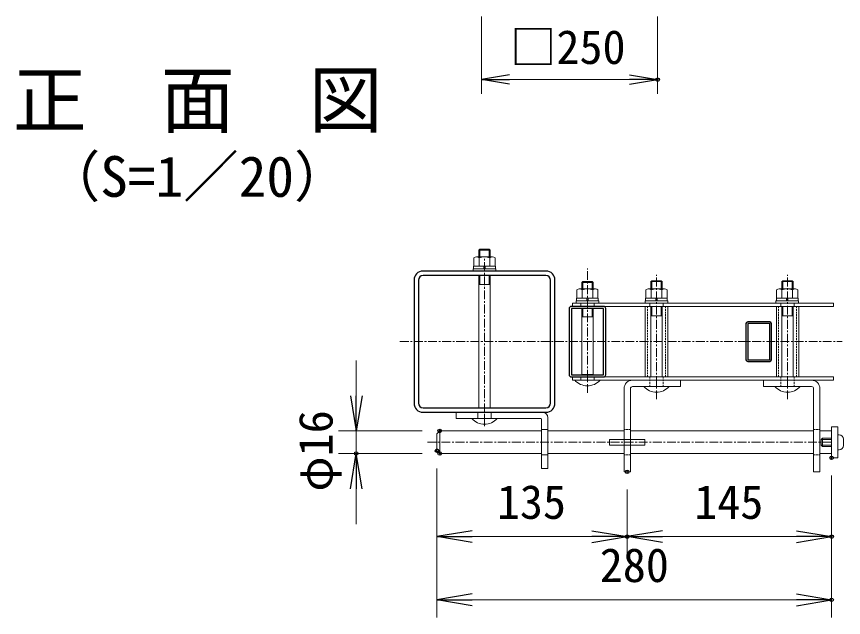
# Model space of a CAD drawing. Units: millimetres, scale not verified. Extents: x -4200 to 4200, y -2970 to 2970.
# Drawn here: x -2153 to -980, y -1894 to -1043 of the extents above; entities that cross this region are included whole.
import ezdxf
from ezdxf.enums import TextEntityAlignment as Align

# ---------------------------------------------------------------- set-up
doc = ezdxf.new("R2010")
doc.units = ezdxf.units.MM
doc.header["$LTSCALE"] = 10
doc.header["$PDMODE"] = 32
doc.header["$PDSIZE"] = 5
doc.linetypes.add('USER1', pattern=[2, 1.25, -0.25, 0.25, -0.25])
doc.linetypes.add('USER3', pattern=[0.375, 0.25, -0.125])
for name, color, linetype, lineweight in [('0-0_D-TTL-TXT', 7, 'Continuous', 25), ('0-2_D-STR1', 1, 'Continuous', 25), ('0-4_D-STR-DIM', 7, 'Continuous', 13), ('0-7_D-BMK', 2, 'USER1', 13), ('0-A_D-STR3', 3, 'Continuous', 13)]:
    doc.layers.add(name, color=color, linetype=linetype, lineweight=lineweight)
doc.layers.add('0-5_0', color=7, linetype='Continuous')
doc.layers.add('0-6_DEFPOINTS', color=7, linetype='Continuous')
doc.styles.add('ＭＳ ゴシック', font='')
doc.styles.get('ＭＳ ゴシック').set_extended_font_data('MS Gothic')

# ---------------------------------------------------------------- blocks, each defined once
blk = doc.blocks.new('_Open')
at = {"layer": '0-5_0'}
blk.add_line((-10, 1.667), (0, 0), dxfattribs=at)
blk.add_lwpolyline([(-10, -1.667), (0, 0), (-10, 0)], dxfattribs=at)

msp = doc.modelspace()

# ---------------------------------------------------------------- linework, layer by layer
at = {"layer": '0-2_D-STR1'}
for p, q in [((-1402.12, -1403.36), (-1576.52, -1403.36)), ((-1589.32, -1416.16), (-1589.32, -1590.56)), ((-1582.92, -1416.16), (-1582.92, -1590.56)), ((-1402.12, -1409.76), (-1576.52, -1409.76)), ((-1395.72, -1590.56), (-1395.72, -1416.16)), ((-1389.32, -1590.56), (-1389.32, -1416.16)), ((-1320.52, -1453.36), (-1366.12, -1453.36)), ((-1369.32, -1456.56), (-1369.32, -1550.16)), ((-1317.32, -1550.16), (-1317.32, -1456.56)), ((-1118.32, -1477.76), (-1118.32, -1528.96)), ((-1084.72, -1475.36), (-1115.92, -1475.36)), ((-1082.32, -1528.96), (-1082.32, -1477.76)), ((-1115.92, -1531.36), (-1084.72, -1531.36)), ((-1366.12, -1553.36), (-1320.52, -1553.36)), ((-1576.52, -1596.96), (-1402.12, -1596.96)), ((-1576.52, -1603.36), (-1402.12, -1603.36))]:
    msp.add_line(p, q, dxfattribs=at)
for points in [[(-1366.12, -1550.16), (-1320.52, -1550.16), (-1320.52, -1456.56), (-1366.12, -1456.56)], [(-1115.92, -1528.96), (-1084.72, -1528.96), (-1084.72, -1477.76), (-1115.92, -1477.76)]]:
    msp.add_lwpolyline(points, close=True, dxfattribs=at)
for centre, radius, start, end in [((-1576.52, -1416.16), 12.8, 90, 180), ((-1402.12, -1416.16), 12.8, 0, 90), ((-1576.52, -1416.16), 6.4, 90, 180), ((-1402.12, -1416.16), 6.4, 0, 90), ((-1366.12, -1456.56), 3.2, 90, 180), ((-1320.52, -1456.56), 3.2, 0, 90), ((-1115.92, -1477.76), 2.4, 90, 180), ((-1084.72, -1477.76), 2.4, 0, 90), ((-1115.92, -1528.96), 2.4, 180, 270), ((-1084.72, -1528.96), 2.4, 270, 0), ((-1366.12, -1550.16), 3.2, 180, 270), ((-1320.52, -1550.16), 3.2, 270, 0), ((-1576.52, -1590.56), 12.8, 180, 270), ((-1576.52, -1590.56), 6.4, 180, 270), ((-1402.12, -1590.56), 12.8, 270, 0), ((-1402.12, -1590.56), 6.4, 270, 0)]:
    msp.add_arc(centre, radius, start, end, dxfattribs=at)
at = {"layer": '0-4_D-STR-DIM'}
for p, q in [((-1493.74, -1042.58), (-1493.74, -1151.97)), ((-1243.74, -1042.58), (-1243.74, -1151.97)), ((-1453.74, -1131.97), (-1283.74, -1131.97)), ((-1671.31, -1579.96), (-1671.31, -1529.96)), ((-1577.82, -1629.96), (-1696.31, -1629.96)), ((-1671.31, -1629.96), (-1671.31, -1661.96)), ((-1577.82, -1661.96), (-1696.31, -1661.96)), ((-1556.82, -1682.96), (-1556.82, -1804.75)), ((-1556.82, -1682.96), (-1556.82, -1894.25)), ((-996.82, -1692.96), (-996.82, -1804.75)), ((-996.82, -1692.96), (-996.82, -1894.25)), ((-1671.31, -1711.96), (-1671.31, -1761.96)), ((-1286.82, -1712.96), (-1286.82, -1804.75)), ((-1286.82, -1712.96), (-1286.82, -1804.75)), ((-1506.82, -1779.75), (-1336.82, -1779.75)), ((-1236.82, -1779.75), (-1046.82, -1779.75)), ((-1506.82, -1869.25), (-1046.82, -1869.25))]:
    msp.add_line(p, q, dxfattribs=at)
at = {"layer": '0-6_DEFPOINTS'}
for p in [(-1243.74, -1131.97), (-1552.82, -1629.96), (-1671.31, -1661.96), (-1556.82, -1657.96), (-1552.82, -1661.96), (-996.82, -1667.96), (-1286.82, -1687.96), (-1286.82, -1779.75), (-996.82, -1779.75), (-996.82, -1869.25)]:
    msp.add_point(p, dxfattribs=at)
at = {"layer": '0-7_D-BMK'}
for p, q in [((-1489.32, -1623.36), (-1489.32, -1383.36)), ((-1343.32, -1575.97), (-1343.32, -1399.81)), ((-1245.32, -1584.97), (-1245.32, -1408.81)), ((-1059.33, -1584.97), (-1059.33, -1408.81)), ((-1609.32, -1503.36), (-981.83, -1503.36)), ((-1489.32, -1618.36), (-1489.32, -1597.36)), ((-1570.32, -1645.96), (-995.32, -1645.96))]:
    msp.add_line(p, q, dxfattribs=at)
at = {"layer": '0-A_D-STR3'}
for p, q in [((-1495.97, -1383.16), (-1495.97, -1372.36)), ((-1482.68, -1372.36), (-1495.97, -1372.36)), ((-1482.68, -1383.16), (-1482.68, -1372.36)), ((-1482.68, -1372.36), (-1481.32, -1373.72)), ((-1500.88, -1383.16), (-1477.79, -1383.16)), ((-1497.32, -1383.16), (-1497.32, -1373.72)), ((-1481.32, -1383.16), (-1481.32, -1373.72)), ((-1504.72, -1396.16), (-1473.92, -1396.16)), ((-1504.72, -1400.16), (-1504.72, -1396.16)), ((-1504.32, -1396.16), (-1504.32, -1384.56)), ((-1504.32, -1396.16), (-1474.32, -1396.16)), ((-1496.82, -1396.16), (-1496.82, -1384.56)), ((-1490.32, -1396.16), (-1490.32, -1400.16)), ((-1488.32, -1396.16), (-1488.32, -1400.16)), ((-1481.82, -1396.16), (-1481.82, -1384.56)), ((-1474.32, -1396.16), (-1474.32, -1384.56)), ((-1473.92, -1396.16), (-1473.92, -1400.16)), ((-1505.32, -1400.16), (-1505.32, -1403.36)), ((-1505.32, -1403.36), (-1473.32, -1403.36)), ((-1473.92, -1400.16), (-1504.72, -1400.16)), ((-1497.32, -1596.96), (-1497.32, -1409.76)), ((-1495.97, -1422.36), (-1495.97, -1409.76)), ((-1482.68, -1422.36), (-1482.68, -1409.76)), ((-1481.32, -1596.96), (-1481.32, -1409.76)), ((-1351.32, -1419.32), (-1349.97, -1417.96)), ((-1351.32, -1428.56), (-1351.32, -1419.32)), ((-1335.32, -1419.32), (-1351.32, -1419.32)), ((-1336.68, -1417.96), (-1349.97, -1417.96)), ((-1349.97, -1428.56), (-1349.97, -1417.96)), ((-1336.68, -1428.56), (-1336.68, -1417.96)), ((-1336.68, -1417.96), (-1335.32, -1419.32)), ((-1335.32, -1428.56), (-1335.32, -1419.32)), ((-1253.32, -1418.32), (-1251.97, -1416.96)), ((-1253.32, -1428.56), (-1253.32, -1418.32)), ((-1237.32, -1418.32), (-1253.32, -1418.32)), ((-1251.97, -1428.56), (-1251.97, -1416.96)), ((-1238.68, -1416.96), (-1251.97, -1416.96)), ((-1238.68, -1428.56), (-1238.68, -1416.96)), ((-1238.68, -1416.96), (-1237.32, -1418.32)), ((-1237.32, -1428.56), (-1237.32, -1418.32)), ((-1067.33, -1418.32), (-1065.97, -1416.96)), ((-1067.33, -1428.56), (-1067.33, -1418.32)), ((-1051.33, -1418.32), (-1067.33, -1418.32)), ((-1052.68, -1416.96), (-1065.97, -1416.96)), ((-1065.97, -1428.56), (-1065.97, -1416.96)), ((-1052.68, -1416.96), (-1051.33, -1418.32)), ((-1052.68, -1428.56), (-1052.68, -1416.96)), ((-1051.33, -1428.56), (-1051.33, -1418.32)), ((-1481.32, -1422.36), (-1497.32, -1422.36)), ((-1358.32, -1441.56), (-1358.32, -1429.96)), ((-1354.88, -1428.56), (-1331.79, -1428.56)), ((-1350.82, -1441.56), (-1350.82, -1429.96)), ((-1335.82, -1441.56), (-1335.82, -1429.96)), ((-1328.32, -1441.56), (-1328.32, -1429.96)), ((-1260.32, -1441.56), (-1260.32, -1429.96)), ((-1256.88, -1428.56), (-1233.79, -1428.56)), ((-1252.82, -1441.56), (-1252.82, -1429.96)), ((-1237.82, -1441.56), (-1237.82, -1429.96)), ((-1230.32, -1441.56), (-1230.32, -1429.96)), ((-1074.83, -1441.56), (-1074.83, -1429.96)), ((-1071.38, -1428.56), (-1048.29, -1428.56)), ((-1067.33, -1441.56), (-1067.33, -1429.96)), ((-1052.33, -1441.56), (-1052.33, -1429.96)), ((-1044.83, -1441.56), (-1044.83, -1429.96)), ((-1358.72, -1441.56), (-1327.92, -1441.56)), ((-1358.72, -1445.56), (-1358.72, -1441.56)), ((-1358.32, -1441.56), (-1328.32, -1441.56)), ((-1344.32, -1441.56), (-1344.32, -1445.56)), ((-1342.32, -1441.56), (-1342.32, -1445.56)), ((-1327.92, -1441.56), (-1327.92, -1445.56)), ((-1260.72, -1445.56), (-1260.72, -1441.56)), ((-1260.72, -1441.56), (-1229.92, -1441.56)), ((-1260.32, -1441.56), (-1230.32, -1441.56)), ((-1246.32, -1441.56), (-1246.32, -1445.56)), ((-1244.32, -1441.56), (-1244.32, -1445.56)), ((-1229.92, -1441.56), (-1229.92, -1445.56)), ((-1075.23, -1441.56), (-1044.43, -1441.56)), ((-1075.23, -1445.56), (-1075.23, -1441.56)), ((-1074.83, -1441.56), (-1044.83, -1441.56)), ((-1060.83, -1441.56), (-1060.83, -1445.56)), ((-1058.83, -1441.56), (-1058.83, -1445.56)), ((-1044.43, -1441.56), (-1044.43, -1445.56)), ((-1364.32, -1448.76), (-994.32, -1448.76)), ((-1364.32, -1448.76), (-1364.32, -1453.36)), ((-1364.32, -1453.36), (-994.32, -1453.36)), ((-1359.32, -1445.56), (-1359.32, -1448.76)), ((-1359.32, -1445.56), (-1327.32, -1445.56)), ((-1359.32, -1448.76), (-1327.32, -1448.76)), ((-1327.92, -1445.56), (-1358.72, -1445.56)), ((-1352.82, -1453.36), (-1352.82, -1448.76)), ((-1333.82, -1448.76), (-1333.82, -1453.36)), ((-1327.32, -1445.56), (-1327.32, -1448.76)), ((-1261.32, -1445.56), (-1229.32, -1445.56)), ((-1261.32, -1445.56), (-1261.32, -1448.76)), ((-1261.32, -1448.76), (-1229.32, -1448.76)), ((-1229.42, -1453.36), (-1261.22, -1453.36)), ((-1261.22, -1453.36), (-1261.22, -1553.36)), ((-1229.92, -1445.56), (-1260.72, -1445.56)), ((-1254.82, -1453.36), (-1254.82, -1448.76)), ((-1253.32, -1553.36), (-1253.32, -1453.36)), ((-1251.97, -1466.96), (-1251.97, -1453.36)), ((-1238.68, -1466.96), (-1238.68, -1453.36)), ((-1237.32, -1553.36), (-1237.32, -1453.36)), ((-1235.82, -1448.76), (-1235.82, -1453.36)), ((-1229.42, -1553.36), (-1229.42, -1453.36)), ((-1229.32, -1445.56), (-1229.32, -1448.76)), ((-1078.83, -1448.76), (-1043.83, -1448.76)), ((-1075.83, -1445.56), (-1043.83, -1445.56)), ((-1075.83, -1445.56), (-1075.83, -1448.76)), ((-1075.83, -1448.76), (-1043.83, -1448.76)), ((-1044.43, -1445.56), (-1075.23, -1445.56)), ((-1043.43, -1453.36), (-1075.23, -1453.36)), ((-1075.23, -1453.36), (-1075.23, -1553.36)), ((-1068.83, -1453.36), (-1068.83, -1448.76)), ((-1067.33, -1553.36), (-1067.33, -1453.36)), ((-1065.97, -1466.96), (-1065.97, -1453.36)), ((-1052.68, -1466.96), (-1052.68, -1453.36)), ((-1051.33, -1553.36), (-1051.33, -1453.36)), ((-1049.83, -1448.76), (-1049.83, -1453.36)), ((-1043.83, -1445.56), (-1043.83, -1448.76)), ((-1043.43, -1553.36), (-1043.43, -1453.36)), ((-994.32, -1448.76), (-994.32, -1453.36)), ((-1351.32, -1550.16), (-1351.32, -1456.56)), ((-1349.97, -1467.96), (-1349.97, -1456.56)), ((-1336.68, -1467.96), (-1336.68, -1456.56)), ((-1335.32, -1550.16), (-1335.32, -1456.56)), ((-1335.32, -1467.96), (-1351.32, -1467.96)), ((-1237.32, -1466.96), (-1253.32, -1466.96)), ((-1051.33, -1466.96), (-1067.33, -1466.96)), ((-1364.32, -1557.96), (-1364.32, -1553.36)), ((-1364.32, -1553.36), (-994.32, -1553.36)), ((-1364.32, -1557.96), (-994.32, -1557.96)), ((-1361.32, -1557.96), (-1325.32, -1557.96)), ((-1352.82, -1553.36), (-1352.82, -1557.96)), ((-1351.32, -1549.96), (-1335.32, -1549.96)), ((-1351.32, -1549.96), (-1335.32, -1549.96)), ((-1343.32, -1552.46), (-1343.32, -1557.96)), ((-1333.82, -1557.96), (-1333.82, -1553.36)), ((-1261.22, -1553.36), (-1229.42, -1553.36)), ((-1211.32, -1566.96), (-1211.32, -1557.96)), ((-1093.33, -1566.96), (-1093.33, -1557.96)), ((-1075.23, -1553.36), (-1043.43, -1553.36)), ((-994.32, -1557.96), (-994.32, -1553.36)), ((-1291.32, -1569.96), (-1291.32, -1687.96)), ((-1282.32, -1569.96), (-1282.32, -1687.96)), ((-1279.32, -1566.96), (-1211.32, -1566.96)), ((-1263.32, -1566.96), (-1227.32, -1566.96)), ((-1245.32, -1561.46), (-1245.32, -1566.96)), ((-1025.33, -1566.96), (-1093.33, -1566.96)), ((-1077.33, -1566.96), (-1041.33, -1566.96)), ((-1059.33, -1561.46), (-1059.33, -1566.96)), ((-1022.33, -1569.96), (-1022.33, -1687.96)), ((-1013.33, -1569.96), (-1013.33, -1687.96)), ((-1529.32, -1603.36), (-1407.32, -1603.36)), ((-1529.32, -1603.36), (-1529.32, -1612.36)), ((-1498.82, -1612.36), (-1498.82, -1603.36)), ((-1479.82, -1612.36), (-1479.82, -1603.36)), ((-1529.32, -1612.36), (-1409.32, -1612.36)), ((-1507.32, -1612.36), (-1471.32, -1612.36)), ((-1408.32, -1613.36), (-1408.32, -1683.36)), ((-1399.32, -1611.36), (-1399.32, -1683.36)), ((-1556.82, -1633.96), (-1552.82, -1629.96)), ((-1552.82, -1629.96), (-1408.32, -1629.96)), ((-1552.82, -1629.96), (-1552.82, -1661.96)), ((-1408.32, -1627.96), (-1399.32, -1627.96)), ((-1399.32, -1629.96), (-1291.32, -1629.96)), ((-1282.32, -1629.96), (-1022.33, -1629.96)), ((-1013.33, -1629.96), (-996.82, -1629.96)), ((-1556.82, -1657.96), (-1556.82, -1633.96)), ((-1311.82, -1641.96), (-1311.82, -1649.96)), ((-1011.82, -1641.96), (-1009.82, -1639.96)), ((-1011.82, -1641.96), (-1011.82, -1649.96)), ((-996.82, -1641.96), (-1011.82, -1641.96)), ((-1009.82, -1639.96), (-1009.82, -1651.96)), ((-996.82, -1639.96), (-1009.82, -1639.96)), ((-987.82, -1656.46), (-987.82, -1635.46)), ((-986.02, -1635.46), (-987.82, -1635.46)), ((-980.02, -1650.46), (-980.02, -1641.46)), ((-1311.82, -1649.96), (-1261.82, -1649.96)), ((-996.82, -1649.96), (-1011.82, -1649.96)), ((-1011.82, -1649.96), (-1009.82, -1651.96)), ((-996.82, -1651.96), (-1009.82, -1651.96)), ((-1552.82, -1661.96), (-1556.82, -1657.96)), ((-1408.32, -1661.96), (-1552.82, -1661.96)), ((-1408.32, -1663.96), (-1399.32, -1663.96)), ((-1291.32, -1661.96), (-1399.32, -1661.96)), ((-1022.33, -1661.96), (-1282.32, -1661.96)), ((-996.82, -1661.96), (-1013.33, -1661.96)), ((-986.02, -1656.46), (-987.82, -1656.46)), ((-1408.32, -1683.36), (-1399.32, -1683.36)), ((-1291.32, -1687.96), (-1282.32, -1687.96)), ((-1013.33, -1687.96), (-1022.33, -1687.96))]:
    msp.add_line(p, q, dxfattribs=at)
at = {"layer": '0-A_D-STR3', "linetype": 'USER3'}
for p, q in [((-1258.02, -1453.36), (-1258.02, -1553.36)), ((-1232.62, -1553.36), (-1232.62, -1453.36)), ((-1072.03, -1453.36), (-1072.03, -1553.36)), ((-1046.63, -1553.36), (-1046.63, -1453.36)), ((-1254.82, -1566.96), (-1254.82, -1553.36)), ((-1235.82, -1566.96), (-1235.82, -1553.36)), ((-1068.83, -1566.96), (-1068.83, -1553.36)), ((-1049.83, -1566.96), (-1049.83, -1553.36)), ((-1282.32, -1627.96), (-1291.32, -1627.96)), ((-1022.33, -1627.96), (-1013.33, -1627.96)), ((-1282.32, -1663.96), (-1291.32, -1663.96)), ((-1022.33, -1663.96), (-1013.33, -1663.96))]:
    msp.add_line(p, q, dxfattribs=at)
at = {"layer": '0-A_D-STR3'}
for points in [[(-1481.32, -1373.72), (-1497.32, -1373.72), (-1495.97, -1372.36)], [(-1505.32, -1400.16), (-1473.32, -1400.16), (-1473.32, -1403.36)], [(-1261.82, -1649.96), (-1261.82, -1641.96), (-1311.82, -1641.96)]]:
    msp.add_lwpolyline(points, dxfattribs=at)
msp.add_lwpolyline([(-987.82, -1623.96), (-996.82, -1623.96), (-996.82, -1667.96), (-987.82, -1667.96)], close=True, dxfattribs=at)
for centre, radius, start, end in [((-1500.57, -1388.85), 5.7, 48.83491, 131.16509), ((-1489.32, -1403.95), 20.79, 68.85295, 111.14705), ((-1478.07, -1388.85), 5.7, 48.86505, 131.13495), ((-1354.57, -1434.25), 5.7, 48.83491, 131.16509), ((-1343.32, -1449.35), 20.79, 68.85295, 111.14705), ((-1332.07, -1434.25), 5.7, 48.86505, 131.13495), ((-1256.57, -1434.25), 5.7, 48.83491, 131.16509), ((-1245.32, -1449.35), 20.79, 68.85295, 111.14705), ((-1234.07, -1434.25), 5.7, 48.86505, 131.13495), ((-1071.08, -1434.25), 5.7, 48.83491, 131.16509), ((-1059.83, -1449.35), 20.79, 68.85295, 111.14705), ((-1048.58, -1434.25), 5.7, 48.86505, 131.13495), ((-1343.32, -1541.71), 24.25, 222.07502, 317.92498), ((-1279.32, -1569.96), 12, 90, 180), ((-1025.33, -1569.96), 12, 0, 90), ((-1279.32, -1569.96), 3, 90, 180), ((-1245.32, -1550.71), 24.25, 222.07502, 317.92498), ((-1059.33, -1550.71), 24.25, 222.07502, 317.92498), ((-1025.33, -1569.96), 3, 0, 90), ((-1407.32, -1611.36), 8, 0, 90), ((-1489.32, -1596.11), 24.25, 222.07502, 317.92498), ((-1409.32, -1613.36), 1, 0, 90), ((-986.02, -1641.46), 6, 0, 90), ((-986.02, -1650.46), 6, 270, 0)]:
    msp.add_arc(centre, radius, start, end, dxfattribs=at)

# ---------------------------------------------------------------- block references
at = {"layer": '0-4_D-STR-DIM'}
for p, xscale, yscale, rotation in [((-1493.74, -1131.97), 4, 4, 180), ((-1671.31, -1629.96), 5, 5, 270), ((-1671.31, -1661.96), 5, 5, 90), ((-1556.82, -1779.75), 5, 5, 180), ((-1286.82, -1779.75), 5, 5, 180), ((-1556.82, -1869.25), 5, 5, 180)]:
    msp.add_blockref('_Open', p, dxfattribs=dict(at, xscale=xscale, yscale=yscale, rotation=rotation))
for p, xscale, yscale in [((-1243.74, -1131.97), 4, 4), ((-1286.82, -1779.75), 5, 5), ((-996.82, -1779.75), 5, 5), ((-996.82, -1869.25), 5, 5)]:
    msp.add_blockref('_Open', p, dxfattribs=dict(at, xscale=xscale, yscale=yscale))

# ---------------------------------------------------------------- texts
at = {"layer": '0-0_D-TTL-TXT', "style": 'ＭＳ ゴシック'}
for s, height, p in [('正\u3000面\u3000図', 76.98, (-2158.74, -1222.2)), ('（S=1／20）', 57.7, (-2113.25, -1315.4))]:
    msp.add_text(s, height=height, dxfattribs=at).set_placement(p, align=Align.BOTTOM_LEFT)
at = {"layer": '0-4_D-STR-DIM', "style": 'ＭＳ ゴシック'}
for s, p in [('□250', (-1452.89, -1124.22)), ('135', (-1471.82, -1769)), ('145', (-1191.82, -1769)), ('280', (-1325.82, -1858.51))]:
    msp.add_text(s, height=48.09, dxfattribs=at).set_placement(p, align=Align.BOTTOM_LEFT)
msp.add_text('φ16', height=48.09, rotation=90, dxfattribs=at).set_placement((-1690.43, -1715.76), align=Align.BOTTOM_LEFT)

doc.saveas('drawing.dxf')
